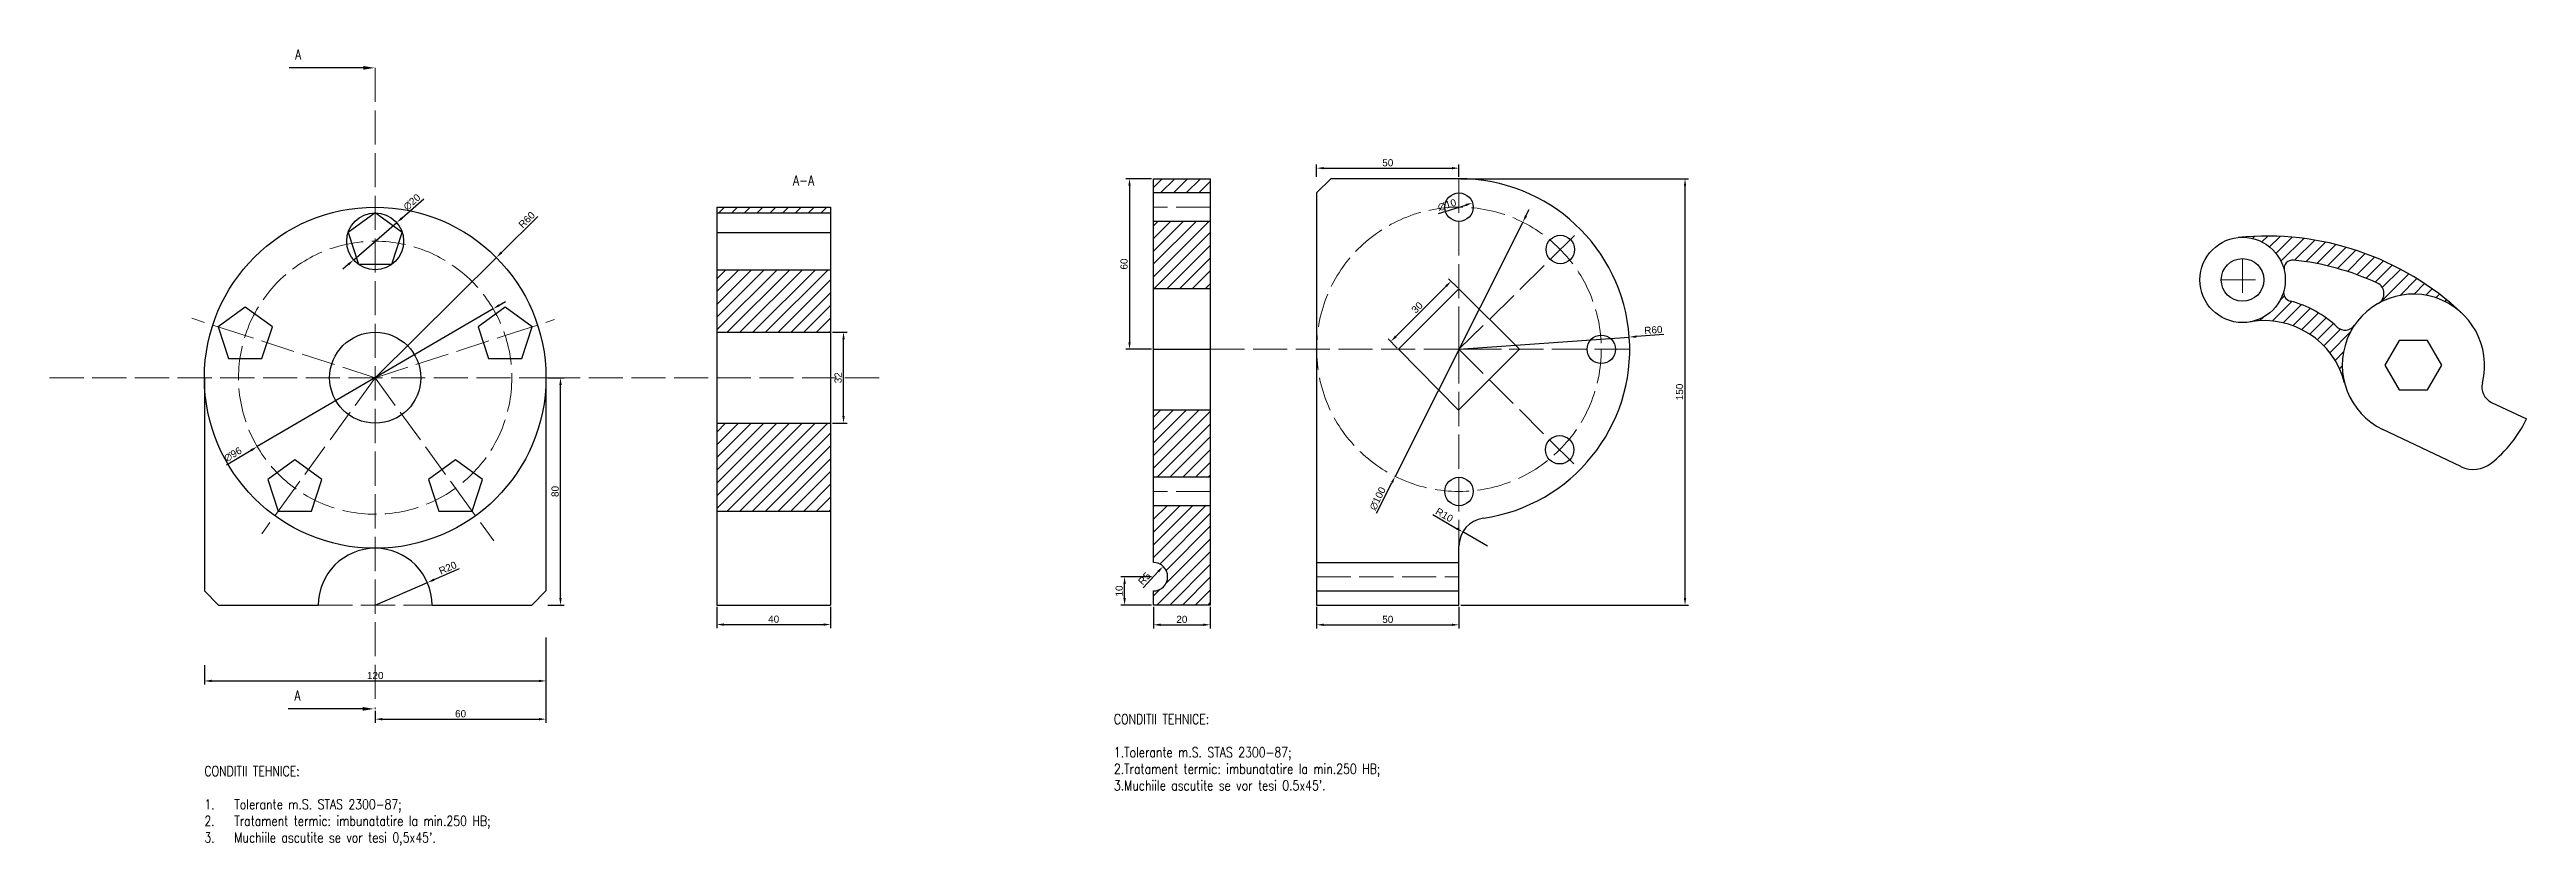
# Model space of a CAD drawing. Header units: millimetres. Extents: x 17591 to 35865, y 12463 to 25458.
# Drawn here: x 17591 to 18461, y 12463 to 12743 of the extents above.
import ezdxf
from ezdxf import colors
from ezdxf.entities.mleader import LeaderData, LeaderLine
from ezdxf.math import Vec2, Vec3

# ---------------------------------------------------------------- set-up
doc = ezdxf.new("R2010")
doc.units = ezdxf.units.MM
doc.linetypes.add('ACAD_ISO02W100', pattern=[15, 12, -3])
doc.layers.add('AXE', color=2, linetype='ACAD_ISO02W100', lineweight=20)
doc.layers.add('CONTUR', color=7, linetype='Continuous')
doc.layers.add('COTE', color=3, linetype='Continuous')
doc.layers.add('HASUR', color=4, linetype='Continuous', plot=False)
doc.layers.add('TEXT', color=6, linetype='Continuous', plot=False)
doc.styles.add('ro', font='romans.shx', dxfattribs={"width": 0.8, "height": 3.5})
doc.styles.get("Standard").update_dxf_attribs({"font": 'arial.ttf'})
doc.dimstyles.new('ISO-25', dxfattribs={"dimtxt": 2.5, "dimasz": 2.5, "dimexe": 1.25, "dimexo": 0.625, "dimtad": 1, "dimtxsty": 'Standard', "dimcen": 2.5, "dimadec": 0, "dimazin": 0, "dimtfac": 1, "dimtmove": 0, "dimatfit": 3, "dimfxl": 1, "dimarcsym": 0})

# ---------------------------------------------------------------- blocks, each defined once
blk = doc.blocks.new('*D1')
at = {"layer": 'COTE', "color": 0, "lineweight": -2, "transparency": 16777216}
for p, q in [((17749.07, 12652.56), (17751.23, 12653.82)), ((17746.91, 12651.3), (17664.06, 12602.81)), ((17653.23, 12596.47), (17661.9, 12601.54))]:
    blk.add_line(p, q, dxfattribs=at)
at = {"layer": 'COTE', "color": 0, "transparency": 16777216}
for points in [[(17748.86, 12652.92), (17749.28, 12652.2), (17746.91, 12651.3)], [(17661.69, 12601.9), (17662.11, 12601.18), (17664.06, 12602.81)]]:
    blk.add_solid(points, dxfattribs=at)
at = {"layer": 'Defpoints', "color": 0, "transparency": 16777216}
for p in [(17746.91, 12651.3), (17664.06, 12602.81)]:
    blk.add_point(p, dxfattribs=at)
at = {"layer": 'COTE', "color": 0, "transparency": 16777216, "insert": (17655.49, 12600.08), "char_height": 2.5, "attachment_point": 5, "rotation": 30.3395}
blk.add_mtext('∅96', dxfattribs=at)
blk = doc.blocks.new('*U2')
blk.add_lwpolyline([(0, 9.05), (-9.51, 2.14), (-5.88, -9.05), (5.88, -9.05), (9.51, 2.14)], close=True)
blk = doc.blocks.new('*U3')
at = {"color": 0, "linetype": 'ByBlock', "lineweight": -2, "transparency": 16777216}
blk.add_blockref('*U2', (17705.49, 12676.01), dxfattribs=at)
for p, rotation in [((17658.93, 12642.18), 72), ((17752.05, 12642.18), 288), ((17676.71, 12587.45), 144), ((17734.26, 12587.45), 216)]:
    blk.add_blockref('*U2', p, dxfattribs=dict(at, rotation=rotation))
blk = doc.blocks.new('*D4')
at = {"layer": 'COTE', "color": 0, "lineweight": -2, "transparency": 16777216}
for p, q in [((17765.49, 12535.65), (17765.49, 12505.71)), ((17705.49, 12509.86), (17705.49, 12505.71)), ((17707.99, 12506.96), (17762.99, 12506.96))]:
    blk.add_line(p, q, dxfattribs=at)
at = {"layer": 'COTE', "color": 0, "transparency": 16777216}
for points in [[(17707.99, 12507.38), (17707.99, 12506.54), (17705.49, 12506.96)], [(17762.99, 12507.38), (17762.99, 12506.54), (17765.49, 12506.96)]]:
    blk.add_solid(points, dxfattribs=at)
at = {"layer": 'Defpoints', "color": 0, "transparency": 16777216}
for p in [(17765.49, 12536.27), (17705.49, 12510.49), (17765.49, 12506.96)]:
    blk.add_point(p, dxfattribs=at)
at = {"layer": 'COTE', "color": 0, "transparency": 16777216, "insert": (17735.49, 12508.86), "char_height": 2.5, "attachment_point": 5}
blk.add_mtext('60', dxfattribs=at)
blk = doc.blocks.new('*D5')
at = {"layer": 'COTE', "color": 0, "lineweight": -2, "transparency": 16777216}
for p, q in [((17645.49, 12525.95), (17645.49, 12519.15)), ((17765.49, 12525.95), (17765.49, 12519.15)), ((17647.99, 12520.4), (17762.99, 12520.4))]:
    blk.add_line(p, q, dxfattribs=at)
at = {"layer": 'COTE', "color": 0, "transparency": 16777216}
for points in [[(17647.99, 12520.82), (17647.99, 12519.99), (17645.49, 12520.4)], [(17762.99, 12520.82), (17762.99, 12519.99), (17765.49, 12520.4)]]:
    blk.add_solid(points, dxfattribs=at)
at = {"layer": 'Defpoints', "color": 0, "transparency": 16777216}
for p in [(17645.49, 12526.58), (17765.49, 12526.58), (17765.49, 12520.4)]:
    blk.add_point(p, dxfattribs=at)
at = {"layer": 'COTE', "color": 0, "transparency": 16777216, "insert": (17705.49, 12522.3), "char_height": 2.5, "attachment_point": 5}
blk.add_mtext('120', dxfattribs=at)
blk = doc.blocks.new('*D6')
at = {"layer": 'COTE', "color": 0, "lineweight": -2, "transparency": 16777216}
for p, q in [((17722.53, 12689.81), (17714.94, 12683.23)), ((17697.93, 12668.51), (17713.05, 12681.6)), ((17696.04, 12666.87), (17694.15, 12665.24))]:
    blk.add_line(p, q, dxfattribs=at)
at = {"layer": 'COTE', "color": 0, "transparency": 16777216}
for points in [[(17714.66, 12683.55), (17715.21, 12682.92), (17713.05, 12681.6)], [(17695.76, 12667.19), (17696.31, 12666.56), (17697.93, 12668.51)]]:
    blk.add_solid(points, dxfattribs=at)
at = {"layer": 'Defpoints', "color": 0, "transparency": 16777216}
for p in [(17713.05, 12681.6), (17697.93, 12668.51)]:
    blk.add_point(p, dxfattribs=at)
at = {"layer": 'COTE', "color": 0, "transparency": 16777216, "insert": (17718.39, 12688.83), "char_height": 2.5, "attachment_point": 5, "rotation": 40.88239}
blk.add_mtext('∅20', dxfattribs=at)
blk = doc.blocks.new('*D7')
at = {"layer": 'COTE', "color": 0, "lineweight": -2, "transparency": 16777216}
for p, q in [((17866.11, 12643.05), (17871.27, 12643.05)), ((17870.02, 12613.55), (17870.02, 12640.55)), ((17866.11, 12611.05), (17871.27, 12611.05))]:
    blk.add_line(p, q, dxfattribs=at)
at = {"layer": 'COTE', "color": 0, "transparency": 16777216}
for points in [[(17869.61, 12640.55), (17870.44, 12640.55), (17870.02, 12643.05)], [(17869.61, 12613.55), (17870.44, 12613.55), (17870.02, 12611.05)]]:
    blk.add_solid(points, dxfattribs=at)
at = {"layer": 'Defpoints', "color": 0, "transparency": 16777216}
for p in [(17865.49, 12643.05), (17870.02, 12643.05), (17865.49, 12611.05)]:
    blk.add_point(p, dxfattribs=at)
at = {"layer": 'COTE', "color": 0, "transparency": 16777216, "insert": (17868.12, 12627.05), "char_height": 2.5, "attachment_point": 5, "rotation": 90}
blk.add_mtext('32', dxfattribs=at)
blk = doc.blocks.new('*D8')
at = {"layer": 'COTE', "color": 0, "lineweight": -2, "transparency": 16777216}
for p, q in [((17735.04, 12559.87), (17726.13, 12556)), ((17705.49, 12547.05), (17723.84, 12555.01))]:
    blk.add_line(p, q, dxfattribs=at)
at = {"layer": 'COTE', "color": 0, "transparency": 16777216}
blk.add_solid([(17725.96, 12556.39), (17726.3, 12555.62), (17723.84, 12555.01)], dxfattribs=at)
at = {"layer": 'Defpoints', "color": 0, "transparency": 16777216}
for p in [(17723.84, 12555.01), (17705.49, 12547.05)]:
    blk.add_point(p, dxfattribs=at)
at = {"layer": 'COTE', "color": 0, "transparency": 16777216, "insert": (17730.98, 12560.18), "char_height": 2.5, "attachment_point": 5, "rotation": 23.44054}
blk.add_mtext('R20', dxfattribs=at)
blk = doc.blocks.new('*D9')
at = {"layer": 'COTE', "color": 0, "lineweight": -2, "transparency": 16777216}
for p, q in [((17766.11, 12627.05), (17771.84, 12627.05)), ((17770.59, 12549.55), (17770.59, 12624.55)), ((17766.11, 12547.05), (17771.84, 12547.05))]:
    blk.add_line(p, q, dxfattribs=at)
at = {"layer": 'COTE', "color": 0, "transparency": 16777216}
for points in [[(17770.17, 12624.55), (17771.01, 12624.55), (17770.59, 12627.05)], [(17770.17, 12549.55), (17771.01, 12549.55), (17770.59, 12547.05)]]:
    blk.add_solid(points, dxfattribs=at)
at = {"layer": 'Defpoints', "color": 0, "transparency": 16777216}
for p in [(17765.49, 12627.05), (17770.59, 12627.05), (17765.49, 12547.05)]:
    blk.add_point(p, dxfattribs=at)
at = {"layer": 'COTE', "color": 0, "transparency": 16777216, "insert": (17768.69, 12587.05), "char_height": 2.5, "attachment_point": 5, "rotation": 90}
blk.add_mtext('80', dxfattribs=at)
blk = doc.blocks.new('*D10')
at = {"layer": 'COTE', "color": 0, "lineweight": -2, "transparency": 16777216}
for p, q in [((17762.61, 12683.8), (17749.83, 12671.1)), ((17705.49, 12627.05), (17748.05, 12669.34))]:
    blk.add_line(p, q, dxfattribs=at)
at = {"layer": 'COTE', "color": 0, "transparency": 16777216}
blk.add_solid([(17749.53, 12671.4), (17750.12, 12670.81), (17748.05, 12669.34)], dxfattribs=at)
at = {"layer": 'Defpoints', "color": 0, "transparency": 16777216}
for p in [(17748.05, 12669.34), (17705.49, 12627.05)]:
    blk.add_point(p, dxfattribs=at)
at = {"layer": 'COTE', "color": 0, "transparency": 16777216, "insert": (17758.71, 12682.6), "char_height": 2.5, "attachment_point": 5, "rotation": 44.81107}
blk.add_mtext('R60', dxfattribs=at)
blk = doc.blocks.new('*D11')
at = {"layer": 'COTE', "color": 0, "lineweight": -2, "transparency": 16777216}
for p, q in [((17825.49, 12546.43), (17825.49, 12538.99)), ((17827.99, 12540.24), (17862.99, 12540.24)), ((17865.49, 12546.43), (17865.49, 12538.99))]:
    blk.add_line(p, q, dxfattribs=at)
at = {"layer": 'COTE', "color": 0, "transparency": 16777216}
for points in [[(17827.99, 12540.65), (17827.99, 12539.82), (17825.49, 12540.24)], [(17862.99, 12540.65), (17862.99, 12539.82), (17865.49, 12540.24)]]:
    blk.add_solid(points, dxfattribs=at)
at = {"layer": 'Defpoints', "color": 0, "transparency": 16777216}
for p in [(17825.49, 12547.05), (17865.49, 12547.05), (17865.49, 12540.24)]:
    blk.add_point(p, dxfattribs=at)
at = {"layer": 'COTE', "color": 0, "transparency": 16777216, "insert": (17845.49, 12542.14), "char_height": 2.5, "attachment_point": 5}
blk.add_mtext('40', dxfattribs=at)
blk = doc.blocks.new('A-A')
at = {"layer": 'TEXT', "style": 'ro', "width": 0.8}
blk.add_text('A-A', height=3.5, dxfattribs=at).set_placement((17845.49, 12698.04))
blk = doc.blocks.new('*D14')
at = {"layer": 'COTE', "color": 0, "lineweight": -2, "transparency": 16777216}
for p, q in [((18085.79, 12658.71), (18082.6, 12661.89)), ((18064.04, 12641.56), (18081.72, 12659.24)), ((18064.57, 12637.49), (18061.39, 12640.68))]:
    blk.add_line(p, q, dxfattribs=at)
at = {"layer": 'COTE', "color": 0, "transparency": 16777216}
for points in [[(18081.42, 12659.54), (18082.01, 12658.95), (18083.49, 12661.01)], [(18063.75, 12641.86), (18064.34, 12641.27), (18062.27, 12639.8)]]:
    blk.add_solid(points, dxfattribs=at)
at = {"layer": 'Defpoints', "color": 0, "transparency": 16777216}
for p in [(18083.49, 12661.01), (18086.23, 12658.27), (18065.02, 12637.05)]:
    blk.add_point(p, dxfattribs=at)
at = {"layer": 'COTE', "color": 0, "transparency": 16777216, "insert": (18071.53, 12651.75), "char_height": 2.5, "attachment_point": 5, "rotation": 45}
blk.add_mtext('30', dxfattribs=at)
blk = doc.blocks.new('*D15')
at = {"layer": 'COTE', "color": 0, "lineweight": -2, "transparency": 16777216}
for p, q in [((18077.02, 12578.94), (18085.42, 12574.05)), ((18096.23, 12567.77), (18087.58, 12572.8))]:
    blk.add_line(p, q, dxfattribs=at)
at = {"layer": 'COTE', "color": 0, "transparency": 16777216}
blk.add_solid([(18085.63, 12574.41), (18085.21, 12573.69), (18087.58, 12572.8)], dxfattribs=at)
at = {"layer": 'Defpoints', "color": 0, "transparency": 16777216}
for p in [(18087.58, 12572.8), (18096.23, 12567.77)]:
    blk.add_point(p, dxfattribs=at)
at = {"layer": 'COTE', "color": 0, "transparency": 16777216, "insert": (18081.1, 12578.77), "char_height": 2.5, "attachment_point": 5, "rotation": 329.82509}
blk.add_mtext('R10', dxfattribs=at)
blk = doc.blocks.new('*D16')
at = {"layer": 'COTE', "color": 0, "lineweight": -2, "transparency": 16777216}
for p, q in [((18108.66, 12681.74), (18063.8, 12592.36)), ((18109.78, 12683.98), (18110.9, 12686.21)), ((18057.31, 12579.42), (18062.68, 12590.13))]:
    blk.add_line(p, q, dxfattribs=at)
at = {"layer": 'COTE', "color": 0, "transparency": 16777216}
for points in [[(18109.4, 12684.16), (18110.15, 12683.79), (18108.66, 12681.74)], [(18062.31, 12590.32), (18063.05, 12589.94), (18063.8, 12592.36)]]:
    blk.add_solid(points, dxfattribs=at)
at = {"layer": 'Defpoints', "color": 0, "transparency": 16777216}
for p in [(18108.66, 12681.74), (18063.8, 12592.36)]:
    blk.add_point(p, dxfattribs=at)
at = {"layer": 'COTE', "color": 0, "transparency": 16777216, "insert": (18057.67, 12584.54), "char_height": 2.5, "attachment_point": 5, "rotation": 63.35078}
blk.add_mtext('∅100', dxfattribs=at)
blk = doc.blocks.new('*D17')
at = {"layer": 'COTE', "color": 0, "lineweight": -2, "transparency": 16777216}
blk.add_line((18079.02, 12684.83), (18088.62, 12687.79), dxfattribs=at)
at = {"layer": 'COTE', "color": 0, "transparency": 16777216}
blk.add_solid([(18088.5, 12688.19), (18088.74, 12687.39), (18091.01, 12688.53)], dxfattribs=at)
at = {"layer": 'Defpoints', "color": 0, "transparency": 16777216}
for p in [(18091.01, 12688.53), (18081.45, 12685.58)]:
    blk.add_point(p, dxfattribs=at)
at = {"layer": 'COTE', "color": 0, "transparency": 16777216, "insert": (18082.04, 12687.82), "char_height": 2.5, "attachment_point": 5, "rotation": 17.14286}
blk.add_mtext('∅10', dxfattribs=at)
blk = doc.blocks.new('*D18')
at = {"layer": 'COTE', "color": 0, "lineweight": -2, "transparency": 16777216}
for p, q in [((17978.88, 12546.43), (17978.88, 12538.9)), ((17981.38, 12540.15), (17996.38, 12540.15)), ((17998.88, 12546.43), (17998.88, 12538.9))]:
    blk.add_line(p, q, dxfattribs=at)
at = {"layer": 'COTE', "color": 0, "transparency": 16777216}
for points in [[(17981.38, 12540.57), (17981.38, 12539.74), (17978.88, 12540.15)], [(17996.38, 12540.57), (17996.38, 12539.74), (17998.88, 12540.15)]]:
    blk.add_solid(points, dxfattribs=at)
at = {"layer": 'Defpoints', "color": 0, "transparency": 16777216}
for p in [(17978.88, 12547.05), (17998.88, 12547.05), (17998.88, 12540.15)]:
    blk.add_point(p, dxfattribs=at)
at = {"layer": 'COTE', "color": 0, "transparency": 16777216, "insert": (17988.88, 12542.05), "char_height": 2.5, "attachment_point": 5}
blk.add_mtext('20', dxfattribs=at)
blk = doc.blocks.new('*D19')
at = {"layer": 'COTE', "color": 0, "lineweight": -2, "transparency": 16777216}
for p, q in [((18036.23, 12546.43), (18036.23, 12538.9)), ((18038.73, 12540.15), (18083.73, 12540.15)), ((18086.23, 12546.43), (18086.23, 12538.9))]:
    blk.add_line(p, q, dxfattribs=at)
at = {"layer": 'COTE', "color": 0, "transparency": 16777216}
for points in [[(18038.73, 12540.57), (18038.73, 12539.74), (18036.23, 12540.15)], [(18083.73, 12540.57), (18083.73, 12539.74), (18086.23, 12540.15)]]:
    blk.add_solid(points, dxfattribs=at)
at = {"layer": 'Defpoints', "color": 0, "transparency": 16777216}
for p in [(18036.23, 12547.05), (18086.23, 12547.05), (18086.23, 12540.15)]:
    blk.add_point(p, dxfattribs=at)
at = {"layer": 'COTE', "color": 0, "transparency": 16777216, "insert": (18061.23, 12542.05), "char_height": 2.5, "attachment_point": 5}
blk.add_mtext('50', dxfattribs=at)
blk = doc.blocks.new('*D20')
at = {"layer": 'COTE', "color": 0, "lineweight": -2, "transparency": 16777216}
blk.add_line((17975.26, 12553.18), (17980.59, 12558.88), dxfattribs=at)
at = {"layer": 'COTE', "color": 0, "transparency": 16777216}
blk.add_solid([(17980.29, 12559.16), (17980.89, 12558.6), (17982.3, 12560.71)], dxfattribs=at)
at = {"layer": 'Defpoints', "color": 0, "transparency": 16777216}
for p in [(17978.88, 12557.05), (17982.3, 12560.71)]:
    blk.add_point(p, dxfattribs=at)
at = {"layer": 'COTE', "color": 0, "transparency": 16777216, "insert": (17975.69, 12556.41), "char_height": 2.5, "attachment_point": 5, "rotation": 46.94414}
blk.add_mtext('R5', dxfattribs=at)
blk = doc.blocks.new('*D21')
at = {"layer": 'COTE', "color": 0, "lineweight": -2, "transparency": 16777216}
for p, q in [((17978.26, 12557.05), (17967.5, 12557.05)), ((17968.75, 12549.55), (17968.75, 12554.55)), ((17978.26, 12547.05), (17967.5, 12547.05))]:
    blk.add_line(p, q, dxfattribs=at)
at = {"layer": 'COTE', "color": 0, "transparency": 16777216}
for points in [[(17968.34, 12554.55), (17969.17, 12554.55), (17968.75, 12557.05)], [(17968.34, 12549.55), (17969.17, 12549.55), (17968.75, 12547.05)]]:
    blk.add_solid(points, dxfattribs=at)
at = {"layer": 'Defpoints', "color": 0, "transparency": 16777216}
for p in [(17968.75, 12557.05), (17978.88, 12557.05), (17978.88, 12547.05)]:
    blk.add_point(p, dxfattribs=at)
at = {"layer": 'COTE', "color": 0, "transparency": 16777216, "insert": (17966.85, 12552.05), "char_height": 2.5, "attachment_point": 5, "rotation": 90}
blk.add_mtext('10', dxfattribs=at)
blk = doc.blocks.new('*D22')
at = {"layer": 'COTE', "color": 0, "lineweight": -2, "transparency": 16777216}
for p, q in [((17978.26, 12697.05), (17969.24, 12697.05)), ((17970.49, 12694.55), (17970.49, 12639.55)), ((17978.26, 12637.05), (17969.24, 12637.05))]:
    blk.add_line(p, q, dxfattribs=at)
at = {"layer": 'COTE', "color": 0, "transparency": 16777216}
for points in [[(17970.07, 12694.55), (17970.9, 12694.55), (17970.49, 12697.05)], [(17970.07, 12639.55), (17970.9, 12639.55), (17970.49, 12637.05)]]:
    blk.add_solid(points, dxfattribs=at)
at = {"layer": 'Defpoints', "color": 0, "transparency": 16777216}
for p in [(17978.88, 12697.05), (17970.49, 12637.05), (17978.88, 12637.05)]:
    blk.add_point(p, dxfattribs=at)
at = {"layer": 'COTE', "color": 0, "transparency": 16777216, "insert": (17968.58, 12667.05), "char_height": 2.5, "attachment_point": 5, "rotation": 90}
blk.add_mtext('60', dxfattribs=at)
blk = doc.blocks.new('*D23')
at = {"layer": 'COTE', "color": 0, "lineweight": -2, "transparency": 16777216}
for p, q in [((18036.23, 12697.68), (18036.23, 12702.01)), ((18038.73, 12700.76), (18083.73, 12700.76)), ((18086.23, 12697.68), (18086.23, 12702.01))]:
    blk.add_line(p, q, dxfattribs=at)
at = {"layer": 'COTE', "color": 0, "transparency": 16777216}
for points in [[(18038.73, 12701.18), (18038.73, 12700.35), (18036.23, 12700.76)], [(18083.73, 12701.18), (18083.73, 12700.35), (18086.23, 12700.76)]]:
    blk.add_solid(points, dxfattribs=at)
at = {"layer": 'Defpoints', "color": 0, "transparency": 16777216}
for p in [(18036.23, 12697.05), (18086.23, 12700.76), (18086.23, 12697.05)]:
    blk.add_point(p, dxfattribs=at)
at = {"layer": 'COTE', "color": 0, "transparency": 16777216, "insert": (18061.23, 12702.66), "char_height": 2.5, "attachment_point": 5}
blk.add_mtext('50', dxfattribs=at)
blk = doc.blocks.new('*D24')
at = {"layer": 'COTE', "color": 0, "lineweight": -2, "transparency": 16777216}
for p, q in [((18086.85, 12697.05), (18166.9, 12697.05)), ((18165.65, 12549.55), (18165.65, 12694.55)), ((18086.85, 12547.05), (18166.9, 12547.05))]:
    blk.add_line(p, q, dxfattribs=at)
at = {"layer": 'COTE', "color": 0, "transparency": 16777216}
for points in [[(18165.24, 12694.55), (18166.07, 12694.55), (18165.65, 12697.05)], [(18165.24, 12549.55), (18166.07, 12549.55), (18165.65, 12547.05)]]:
    blk.add_solid(points, dxfattribs=at)
at = {"layer": 'Defpoints', "color": 0, "transparency": 16777216}
for p in [(18086.23, 12697.05), (18165.65, 12697.05), (18086.23, 12547.05)]:
    blk.add_point(p, dxfattribs=at)
at = {"layer": 'COTE', "color": 0, "transparency": 16777216, "insert": (18163.75, 12622.05), "char_height": 2.5, "attachment_point": 5, "rotation": 90}
blk.add_mtext('150', dxfattribs=at)
blk = doc.blocks.new('*D25')
at = {"layer": 'COTE', "color": 0, "lineweight": -2, "transparency": 16777216}
for p, q in [((18086.23, 12637.05), (18146.08, 12641.35)), ((18158.26, 12642.22), (18148.57, 12641.53))]:
    blk.add_line(p, q, dxfattribs=at)
at = {"layer": 'COTE', "color": 0, "transparency": 16777216}
blk.add_solid([(18148.54, 12641.94), (18148.6, 12641.11), (18146.08, 12641.35)], dxfattribs=at)
at = {"layer": 'Defpoints', "color": 0, "transparency": 16777216}
for p in [(18086.23, 12637.05), (18146.08, 12641.35)]:
    blk.add_point(p, dxfattribs=at)
at = {"layer": 'COTE', "color": 0, "transparency": 16777216, "insert": (18154.52, 12643.86), "char_height": 2.5, "attachment_point": 5, "rotation": 4.10661}
blk.add_mtext('R60', dxfattribs=at)
blk = doc.blocks.new('SECTIUNE')
at = {"layer": 'COTE', "style": 'ro', "width": 0.8}
blk.add_text('A', height=3.5, dxfattribs=at).set_placement((17690.41, 12743.03))
at = {"layer": 'COTE'}
ml = blk.add_multileader_mtext('Standard', dxfattribs=at)
ml.set_content('', color=256)
ml.set_leader_properties()
ml.build(insert=Vec2(0, 0))
ctx = ml.context
ctx.base_point, ctx.plane_origin = Vec3(17684.29, 12740.06), Vec3(17697.97, 12730.32)
ctx.text_align_type = 2
notes = []
notes.append((ctx, [(0, (1, 1, 0), (17696.29, 12740.06), (-1, 0), 8, [(0, [(17718.36, 12740.06)], 0, [])])]))
ctx.mtext.insert, ctx.mtext.alignment, ctx.mtext.flow_direction = Vec3(17686.29, 12742.06), 3, 5
for ctx, leaders in notes:
    for number, flags, end, landing, length, lines in leaders:
        leader = LeaderData()
        leader.index, (leader.has_last_leader_line, leader.has_dogleg_vector, leader.attachment_direction) = number, flags
        leader.last_leader_point, leader.dogleg_vector, leader.dogleg_length = Vec3(end), Vec3(landing), length
        for number, points, colour, breaks in lines:
            line = LeaderLine()
            line.index, line.vertices, line.color, line.breaks = number, Vec3.list(points), colors.encode_raw_color(colour), breaks
            leader.lines.append(line)
        ctx.leaders.append(leader)

msp = doc.modelspace()

# ---------------------------------------------------------------- hatches: boundary and pattern name
at = {"layer": 'HASUR'}
h = msp.add_hatch(dxfattribs=at)
h.set_pattern_fill('ANSI31', color=256)
h.paths.add_polyline_path([(17998.883, 12682.053), (17978.883, 12682.053), (17978.883, 12658.266), (17998.883, 12658.266)])
h.paths.add_polyline_path([(17998.883, 12697.053), (17978.883, 12697.053), (17978.883, 12692.053), (17998.883, 12692.053)])
h.paths.add_polyline_path([(17998.883, 12577.053), (17998.883, 12582.053), (17978.883, 12582.053), (17978.883, 12562.053, -1), (17978.883, 12552.053), (17978.883, 12547.053), (17998.883, 12547.053)])
h.paths.add_polyline_path([(17998.883, 12615.691), (17978.883, 12615.691), (17978.883, 12592.053), (17998.883, 12592.053)])
h = msp.add_hatch(dxfattribs=at)
h.set_pattern_fill('ANSI31', color=256)
h.paths.add_polyline_path([(17865.487, 12665.053), (17825.487, 12665.053), (17825.487, 12643.053), (17865.487, 12643.053)])
h.paths.add_polyline_path([(17865.487, 12687.053), (17825.487, 12687.053), (17825.487, 12685.053), (17865.487, 12685.053)])
h = msp.add_hatch(dxfattribs=at)
h.set_pattern_fill('ANSI31', color=256)
h.paths.add_polyline_path([(18378.221, 12654.013, -0.4166565), (18376.049, 12657.678, -0.2932528), (18364.147, 12646.685, -0.3282157), (18394.959, 12631.455), (18396.532, 12631.455, -0.1503267), (18400.854, 12645.506, -0.4638508), (18394.78, 12644.864, 0.1299914)])
h.paths.add_polyline_path([(18360.023, 12676.379, -0.3789527), (18376.162, 12664.767, -0.5126253), (18379.391, 12668.414, -0.0759718), (18406.303, 12661.455), (18421.532, 12661.455), (18421.532, 12662.634, 0.1616829)])
h.paths.add_polyline_path([(18421.532, 12661.455), (18406.303, 12661.455, -0.007715), (18408.895, 12660.297, -0.6094815), (18409.184, 12653.193, -0.1298742), (18421.532, 12656.455)])
h.paths.add_polyline_path([(18423.448, 12661.455), (18421.532, 12661.455), (18421.532, 12656.455, -0.1912827), (18438.682, 12649.645, 0.0483023)])
h.paths.add_polyline_path([(18421.532, 12662.634), (18421.532, 12661.455), (18423.448, 12661.455, 0.0056254)])
h.paths.add_polyline_path([(18396.532, 12631.455), (18394.959, 12631.455, -0.0570878), (18397.305, 12625.286, -0.0624208)])
h = msp.add_hatch(dxfattribs=at)
h.set_pattern_fill('ANSI31', color=256)
h.paths.add_polyline_path([(17865.487, 12611.053), (17825.487, 12611.053), (17825.487, 12580.13), (17865.487, 12580.13)])

# ---------------------------------------------------------------- linework, layer by layer
for p, q in [((17825.487, 12687.053), (17825.487, 12547.053)), ((17825.487, 12687.053), (17865.487, 12687.053)), ((17825.487, 12685.053), (17865.487, 12685.053)), ((17865.487, 12687.053), (17865.487, 12547.053)), ((17825.487, 12678.143), (17865.487, 12678.143)), ((17825.487, 12665.053), (17865.487, 12665.053)), ((17825.487, 12643.053), (17865.487, 12643.053)), ((17645.487, 12627.053), (17645.487, 12552.053)), ((17765.487, 12627.053), (17765.487, 12552.053)), ((17825.487, 12611.053), (17865.487, 12611.053)), ((17825.487, 12580.13), (17865.487, 12580.13)), ((17650.487, 12547.053), (17645.487, 12552.053)), ((17760.487, 12547.053), (17765.487, 12552.053)), ((17650.487, 12547.053), (17685.487, 12547.053)), ((17725.487, 12547.053), (17760.487, 12547.053)), ((17825.487, 12547.053), (17865.487, 12547.053))]:
    msp.add_line(p, q)
for centre, radius in [((17705.487, 12627.053), 60), ((17705.487, 12675.053), 10), ((17705.487, 12627.053), 16)]:
    msp.add_circle(centre, radius)
msp.add_arc((17705.487, 12547.053), 20, 0, 180)
at = {"layer": 'AXE'}
for p, q in [((17705.487, 12736.064), (17705.487, 12510.488)), ((18086.23, 12697.053), (18086.23, 12567.771)), ((17998.883, 12687.053), (17978.883, 12687.053)), ((18086.23, 12637.053), (18128.95, 12679.183)), ((18361.532, 12676.52), (18361.532, 12676.455)), ((18354.032, 12661.455), (18369.032, 12661.455)), ((18361.532, 12668.955), (18361.532, 12653.955)), ((17659.836, 12641.886), (17641.094, 12647.975)), ((17751.137, 12641.886), (17768.459, 12647.514)), ((18086.23, 12637.053), (18086.23, 12652.053)), ((17705.487, 12627.053), (17659.836, 12641.886)), ((17705.487, 12627.053), (17751.137, 12641.886)), ((17998.883, 12637.053), (18146.23, 12637.053)), ((18086.23, 12637.053), (18071.23, 12637.053)), ((18086.23, 12637.053), (18128.673, 12594.644)), ((18086.23, 12637.053), (18101.23, 12637.053)), ((18086.23, 12637.053), (18086.23, 12622.053)), ((17591.08, 12627.053), (17765.487, 12627.053)), ((17705.487, 12627.053), (17677.273, 12588.22)), ((17705.487, 12627.053), (17733.7, 12588.22)), ((17765.487, 12627.053), (17882.803, 12627.053)), ((17677.273, 12588.22), (17665.61, 12572.167)), ((17733.7, 12588.22), (17747.171, 12569.679)), ((17998.883, 12587.053), (17978.883, 12587.053)), ((18036.23, 12557.053), (18086.23, 12557.053)), ((17685.487, 12547.053), (17725.487, 12547.053))]:
    msp.add_line(p, q, dxfattribs=at)
msp.add_lwpolyline([(18086.23, 12637.053), (18086.23, 12637.053), (18101.23, 12637.053), (18101.23, 12637.053), (18101.23, 12637.053), (18101.23, 12637.053), (18086.23, 12637.053), (18086.23, 12637.053)], close=True, dxfattribs=at)
for centre, radius in [((18086.23, 12637.053), 50), ((17705.487, 12627.053), 48)]:
    msp.add_circle(centre, radius, dxfattribs=at)
at = {"layer": 'CONTUR'}
for p, q in [((17978.883, 12697.053), (17998.883, 12697.053)), ((17978.883, 12562.053), (17978.883, 12697.053)), ((17998.883, 12697.053), (17998.883, 12577.053)), ((18036.23, 12692.053), (18041.23, 12697.053)), ((18086.23, 12697.053), (18041.23, 12697.053)), ((17998.883, 12692.053), (17978.883, 12692.053)), ((18036.23, 12692.053), (18036.23, 12547.053)), ((17998.883, 12682.053), (17978.883, 12682.053)), ((17998.883, 12658.266), (17978.883, 12658.266)), ((17978.883, 12637.053), (17998.883, 12637.053)), ((18448.992, 12618.381), (18461.259, 12612.541)), ((17998.883, 12615.691), (17978.883, 12615.691)), ((18438.245, 12595.809), (18410.785, 12608.883)), ((17998.883, 12592.053), (17978.883, 12592.053)), ((18438.245, 12595.809), (18438.334, 12595.767)), ((17998.883, 12582.053), (17978.883, 12582.053)), ((17998.883, 12577.053), (17998.883, 12547.053)), ((18086.23, 12547.053), (18086.23, 12567.771)), ((18036.23, 12562.053), (18086.23, 12562.053)), ((17978.883, 12547.053), (17978.883, 12552.053)), ((18036.23, 12552.053), (18086.23, 12552.053)), ((17998.883, 12547.053), (17978.883, 12547.053)), ((18036.23, 12547.053), (18086.23, 12547.053))]:
    msp.add_line(p, q, dxfattribs=at)
for points in [[(18086.081, 12615.691), (18086.081, 12615.691), (18107.443, 12637.053), (18107.443, 12637.053), (18086.23, 12658.266), (18086.23, 12658.266), (18065.016, 12637.053), (18065.016, 12637.053)], [(18416.532, 12640.115), (18411.532, 12631.455), (18416.532, 12622.795), (18426.532, 12622.795), (18431.532, 12631.455), (18426.532, 12640.115)]]:
    msp.add_lwpolyline(points, close=True, dxfattribs=at)
for centre, radius in [((18086.23, 12687.053), 5), ((18121.83, 12672.162), 5), ((18361.532, 12661.455), 15), ((18361.532, 12661.455), 7.5), ((18136.23, 12637.053), 5), ((18121.599, 12601.712), 5), ((18086.23, 12587.053), 5)]:
    msp.add_circle(centre, radius, dxfattribs=at)
for centre, radius, start, end in [((18086.23, 12637.053), 60, 278.213211, 90), ((18370.081, 12576.886), 100, 46.684467, 95.772251), ((18379.088, 12665.429), 3, 84.191598, 192.754892), ((18370.081, 12576.886), 92, 65.04542, 84.191598), ((18378.952, 12656.922), 3, 165.414907, 255.892377), ((18369.202, 12618.129), 37, 46.266657, 75.892377), ((18421.532, 12631.455), 25, 345.700397, 244.540461), ((18407.208, 12656.671), 4, 299.599287, 65.04542), ((18369.202, 12618.129), 29, 14.287248, 100.039225), ((18397.545, 12647.754), 4, 226.266657, 325.803713), ((18451.571, 12623.798), 6, 165.700397, 244.540461), ((18421.532, 12631.455), 44, 308.361492, 334.540461), ((18442.633, 12604.795), 10, 244.540461, 308.361492), ((18096.23, 12567.771), 10, 98.213211, 180), ((17978.883, 12557.053), 5, 270, 90)]:
    msp.add_arc(centre, radius, start, end, dxfattribs=at)

# ---------------------------------------------------------------- block references
msp.add_blockref('*U3', (0, 0))
at = {"layer": 'TEXT'}
for name, p in [('SECTIUNE', (-13.071, -4.021)), ('A-A', (6.767, -3.374)), ('SECTIUNE', (-13.33, -229.476))]:
    msp.add_blockref(name, p, dxfattribs=at)

# ---------------------------------------------------------------- texts
at = {"layer": 'TEXT', "char_height": 3.5, "attachment_point": 1, "style": 'ro'}
for s, insert, width in [("CONDITII TEHNICE:\\P\\P1.Tolerante m.S. STAS 2300-87;\\P2.Tratament termic: imbunatatire la min.250 HB;\\P3.Muchiile ascutite se vor tesi 0.5x45'.", (17965.003, 12508.726), 118.0668), ("CONDITII TEHNICE:\\P\\P\\pxi-3,l3,t3;1.^ITolerante m.S. STAS 2300-87;\\P2.^ITratament termic: imbunatatire la min.250 HB;\\P3.^IMuchiile ascutite se vor tesi 0,5x45'.", (17645.487, 12490.423), 116.07209)]:
    msp.add_mtext(s, dxfattribs=dict(at, insert=insert, width=width))

# ---------------------------------------------------------------- dimensions: what is measured, and where the dimension line sits
at = {"layer": 'COTE'}
for base, p1, p2, picture, middle in [((17970.486, 12637.053), (17978.883, 12697.053), (17978.883, 12637.053), '*D22', (17968.585, 12667.053)), ((18165.652, 12697.053), (18086.23, 12547.053), (18086.23, 12697.053), '*D24', (18163.751, 12622.053)), ((17870.023, 12643.053), (17865.487, 12611.053), (17865.487, 12643.053), '*D7', (17868.121, 12627.053)), ((17770.592, 12627.053), (17765.487, 12547.053), (17765.487, 12627.053), '*D9', (17768.69, 12587.053)), ((17968.753, 12557.053), (17978.883, 12547.053), (17978.883, 12557.053), '*D21', (17966.851, 12552.053))]:
    dim = msp.add_linear_dim(base=base, p1=p1, p2=p2, angle=90, dimstyle='ISO-25', dxfattribs=at)
    dim.commit()
    dim.dimension.update_dxf_attribs({"geometry": picture, "text_midpoint": middle})
for base, p1, p2, picture, middle in [((18086.23, 12700.763), (18036.23, 12697.053), (18086.23, 12697.053), '*D23', (18061.23, 12702.664)), ((17865.487, 12540.235), (17825.487, 12547.053), (17865.487, 12547.053), '*D11', (17845.487, 12542.137)), ((17998.883, 12540.154), (17978.883, 12547.053), (17998.883, 12547.053), '*D18', (17988.883, 12542.055)), ((18086.23, 12540.154), (18036.23, 12547.053), (18086.23, 12547.053), '*D19', (18061.23, 12542.055)), ((17765.487, 12506.961), (17705.487, 12510.488), (17765.487, 12536.275), '*D4', (17735.487, 12508.862)), ((17765.487, 12520.403), (17645.487, 12526.575), (17765.487, 12526.575), '*D5', (17705.487, 12522.305))]:
    dim = msp.add_linear_dim(base=base, p1=p1, p2=p2, dimstyle='ISO-25', dxfattribs=at)
    dim.commit()
    dim.dimension.update_dxf_attribs({"geometry": picture, "text_midpoint": middle})
for p1, p2, picture, middle in [((17697.926, 12668.508), (17713.047, 12681.598), '*D6', (17719.679, 12687.339)), ((18081.452, 12685.579), (18091.007, 12688.527), '*D17', (18082.626, 12685.941)), ((17746.913, 12651.299), (17664.06, 12602.807), '*D1', (17656.487, 12598.375))]:
    dim = msp.add_diameter_dim_2p(p1=p1, p2=p2, dimstyle='ISO-25', dxfattribs=at)
    dim.commit()
    dim.dimension.update_dxf_attribs({"geometry": picture, "text_midpoint": middle, "dimtype": 163})
for center, mpoint, picture, middle in [((17705.487, 12627.053), (17748.053, 12669.339), '*D10', (17760.046, 12681.253)), ((17978.883, 12557.053), (17982.297, 12560.706), '*D20', (17977.074, 12555.116))]:
    dim = msp.add_radius_dim(center=center, mpoint=mpoint, dimstyle='ISO-25', dxfattribs=at)
    dim.commit()
    dim.dimension.update_dxf_attribs({"geometry": picture, "text_midpoint": middle, "dimtype": 164})
dim = msp.add_diameter_dim_2p(p1=(18108.656, 12681.741), p2=(18063.803, 12592.364), dimstyle='ISO-25', dxfattribs=at)
dim.commit()
dim.dimension.update_dxf_attribs({"geometry": '*D16', "text_midpoint": (18059.433, 12583.657)})
dim = msp.add_aligned_dim(p1=(18065.016, 12637.053), p2=(18086.23, 12658.266), distance=3.88, dimstyle='ISO-25', dxfattribs=at)
dim.commit()
dim.dimension.update_dxf_attribs({"geometry": '*D14', "text_midpoint": (18071.534, 12651.748)})
for center, mpoint, picture, middle in [((18086.23, 12637.053), (18146.076, 12641.35), '*D25', (18154.525, 12643.863)), ((18096.23, 12567.771), (18087.585, 12572.797), '*D15', (18081.099, 12578.768)), ((17705.487, 12547.053), (17723.836, 12555.009), '*D8', (17730.977, 12560.177))]:
    dim = msp.add_radius_dim(center=center, mpoint=mpoint, dimstyle='ISO-25', dxfattribs=at)
    dim.commit()
    dim.dimension.update_dxf_attribs({"geometry": picture, "text_midpoint": middle})

doc.saveas('drawing.dxf')
